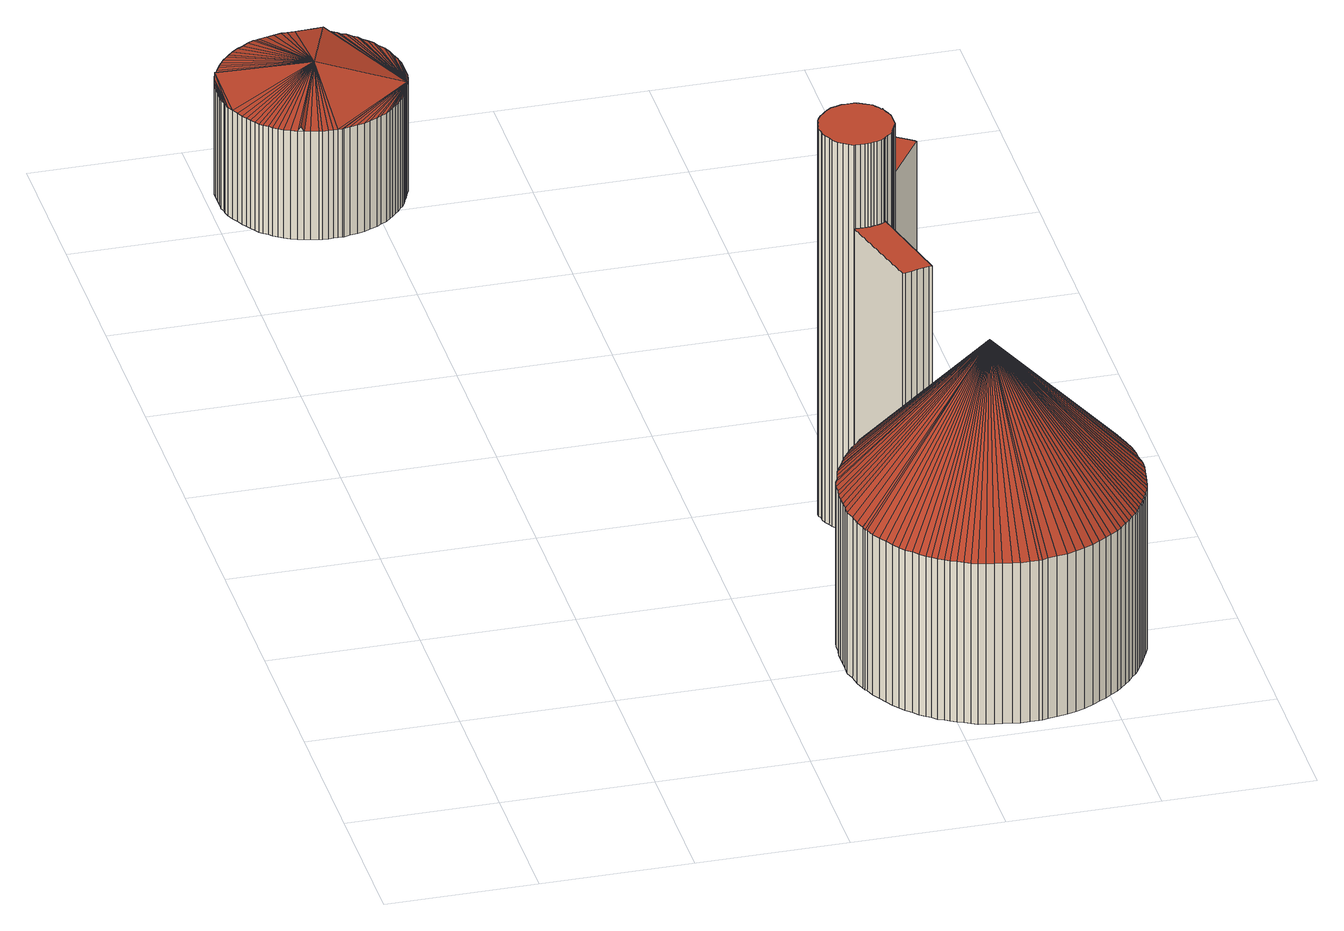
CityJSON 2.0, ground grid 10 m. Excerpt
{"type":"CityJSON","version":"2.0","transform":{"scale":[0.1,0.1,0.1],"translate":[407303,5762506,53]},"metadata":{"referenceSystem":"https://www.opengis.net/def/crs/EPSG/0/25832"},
"CityObjects":{
"building1":{"type":"Building","attributes":{"Gemeindeschluessel":"05515000","Geometrietyp2DReferenz":"3000","function":"31001_2500","roofType":"5000","measuredHeight":9.47},"geometry":[{"type":"Solid","lod":"2","boundaries":[[[[0,1,2,3]],[[4,5,1,0]],[[6,7,5,4]],[[8,9,7,6]],[[10,11,9,8]],[[12,13,11,10]],[[14,15,13,12]],[[16,17,15,14]],[[18,19,17,16]],[[20,21,19,18]],[[22,23,21,20]],[[24,25,23,22]],[[26,27,25,24]],[[28,29,27,26]],[[30,31,29,28]],[[32,33,31,30]],[[34,35,33,32]],[[36,37,35,34]],[[38,39,37,36]],[[40,41,39,38]],[[42,43,41,40]],[[44,45,43,42]],[[46,47,45,44]],[[48,49,47,46]],[[50,51,49,48]],[[52,53,51,50]],[[54,55,53,52]],[[56,57,55,54]],[[58,59,57,56]],[[60,61,59,58]],[[62,63,61,60]],[[64,65,63,62]],[[66,67,65,64]],[[68,69,67,66]],[[70,71,69,68]],[[72,73,71,70]],[[74,75,73,72]],[[76,77,75,74]],[[78,79,77,76]],[[80,81,79,78]],[[82,83,81,80]],[[84,85,83,82]],[[86,87,85,84]],[[88,89,87,86]],[[90,91,89,88]],[[92,93,91,90]],[[94,95,93,92]],[[96,97,95,94]],[[98,99,97,96]],[[100,101,99,98]],[[102,103,101,100]],[[104,105,103,102]],[[106,107,105,104]],[[108,109,107,106]],[[110,111,109,108]],[[112,113,111,110]],[[114,115,113,112]],[[116,117,115,114]],[[118,119,117,116]],[[120,121,119,118]],[[122,123,121,120]],[[124,125,123,122]],[[126,127,125,124]],[[128,129,127,126]],[[130,131,129,128]],[[132,133,131,130]],[[134,135,133,132]],[[136,137,135,134]],[[138,139,137,136]],[[140,141,139,138]],[[142,143,141,140]],[[144,145,143,142]],[[146,147,145,144]],[[148,149,147,146]],[[150,151,149,148]],[[152,153,151,150]],[[154,155,153,152]],[[156,157,155,154]],[[158,159,157,156]],[[160,161,159,158]],[[162,163,161,160]],[[164,165,163,162]],[[166,167,165,164]],[[168,169,167,166]],[[170,171,169,168]],[[172,173,171,170]],[[174,175,173,172]],[[176,177,175,174]],[[178,179,177,176]],[[180,181,179,178]],[[182,183,181,180]],[[184,185,183,182]],[[186,187,185,184]],[[188,189,187,186]],[[190,191,189,188]],[[192,193,191,190]],[[3,2,193,192]],[[194,64,62]],[[194,62,60]],[[194,60,58]],[[194,58,56]],[[195,194,56]],[[195,56,54]],[[195,54,52]],[[195,52,50]],[[195,50,48]],[[195,48,46]],[[195,46,44]],[[195,44,42]],[[195,42,40]],[[195,40,38]],[[195,38,36]],[[195,36,34]],[[195,34,32]],[[195,32,30]],[[195,30,28]],[[195,28,26]],[[195,26,24]],[[195,24,22]],[[195,22,20]],[[195,20,18]],[[195,18,16]],[[16,196,195]],[[102,100,98]],[[104,102,98]],[[104,98,96]],[[106,104,96]],[[106,96,94]],[[108,106,94]],[[108,94,92]],[[110,108,92]],[[197,110,92]],[[197,92,90]],[[197,90,88]],[[197,88,86]],[[197,86,84]],[[197,84,82]],[[197,82,80]],[[197,80,78]],[[197,78,76]],[[197,76,74]],[[197,74,72]],[[197,72,70]],[[197,70,68]],[[197,68,66]],[[197,66,194]],[[194,195,197]],[[114,112,197]],[[116,114,197]],[[118,116,197]],[[120,118,197]],[[122,120,197]],[[124,122,197]],[[126,124,197]],[[128,126,197]],[[130,128,197]],[[132,130,197]],[[134,132,197]],[[136,134,197]],[[138,136,197]],[[140,138,197]],[[142,140,197]],[[144,142,197]],[[146,144,197]],[[148,146,197]],[[148,197,195]],[[150,148,195]],[[152,150,195]],[[154,152,195]],[[156,154,195]],[[158,156,195]],[[160,158,195]],[[195,198,160]],[[162,198,195]],[[164,162,195]],[[166,164,195]],[[168,166,195]],[[170,168,195]],[[172,170,195]],[[174,172,195]],[[176,174,195]],[[178,176,195]],[[180,178,195]],[[182,180,195]],[[184,182,195]],[[186,184,195]],[[188,186,195]],[[188,195,196]],[[190,188,196]],[[190,196,14]],[[192,190,14]],[[192,14,12]],[[3,192,12]],[[3,12,10]],[[0,3,10]],[[0,10,8]],[[4,0,8]],[[8,6,4]],[[110,197,112]],[[14,196,16]],[[64,194,66]],[[160,198,162]],[[1,5,7,9,11,13,15,17,19,21,23,25,27,29,31,33,35,37,39,41,43,45,47,49,51,53,55,57,59,61,63,65,67,69,71,73,75,77,79,81,83,85,87,89,91,93,95,97,99,101,103,105,107,109,111,113,115,117,119,121,123,125,127,129,131,133,135,137,139,141,143,145,147,149,151,153,155,157,159,161,163,165,167,169,171,173,175,177,179,181,183,185,187,189,191,193,2]]]],"semantics":{"surfaces":[{"type":"WallSurface"},{"type":"RoofSurface"},{"type":"GroundSurface"}],"values":[[0,0,0,0,0,0,0,0,0,0,0,0,0,0,0,0,0,0,0,0,0,0,0,0,0,0,0,0,0,0,0,0,0,0,0,0,0,0,0,0,0,0,0,0,0,0,0,0,0,0,0,0,0,0,0,0,0,0,0,0,0,0,0,0,0,0,0,0,0,0,0,0,0,0,0,0,0,0,0,0,0,0,0,0,0,0,0,0,0,0,0,0,0,0,0,0,0,1,1,1,1,1,1,1,1,1,1,1,1,1,1,1,1,1,1,1,1,1,1,1,1,1,1,1,1,1,1,1,1,1,1,1,1,1,1,1,1,1,1,1,1,1,1,1,1,1,1,1,1,1,1,1,1,1,1,1,1,1,1,1,1,1,1,1,1,1,1,1,1,1,1,1,1,1,1,1,1,1,1,1,1,1,1,1,1,1,1,1,1,1,1,1,1,1,1,1,1,1,0,0,0,0,2]]}}]},
"building2":{"type":"Building","attributes":{"Gemeindeschluessel":"05515000","Geometrietyp2DReferenz":"3000","function":"31001_2600","roofType":"4000","measuredHeight":22.11},"geometry":[{"type":"Solid","lod":"2","boundaries":[[[[199,200,201,202]],[[203,204,200,199]],[[205,206,204,203]],[[207,208,206,205]],[[209,210,208,207]],[[211,212,210,209]],[[213,214,212,211]],[[215,216,214,213]],[[217,218,216,215]],[[219,220,218,217]],[[221,222,220,219]],[[223,224,222,221]],[[225,226,224,223]],[[227,228,226,225]],[[229,230,228,227]],[[231,232,230,229]],[[233,234,232,231]],[[235,236,234,233]],[[237,238,236,235]],[[239,240,238,237]],[[241,242,240,239]],[[243,244,242,241]],[[245,246,244,243]],[[247,248,246,245]],[[249,250,248,247]],[[251,252,250,249]],[[253,254,252,251]],[[255,256,254,253]],[[257,258,256,255]],[[259,260,258,257]],[[261,262,260,259]],[[263,264,262,261]],[[265,266,264,263]],[[267,268,266,265]],[[269,270,268,267]],[[271,272,270,269]],[[273,274,272,271]],[[275,276,274,273]],[[277,278,276,275]],[[279,280,278,277]],[[281,282,280,279]],[[283,284,282,281]],[[285,286,284,283]],[[287,288,286,285]],[[289,290,288,287]],[[291,292,290,289]],[[293,294,292,291]],[[295,296,294,293]],[[297,298,296,295]],[[299,300,298,297]],[[301,302,300,299]],[[303,304,302,301]],[[305,306,304,303]],[[307,308,306,305]],[[309,310,308,307]],[[311,312,310,309]],[[313,314,312,311]],[[315,316,314,313]],[[317,318,316,315]],[[319,320,318,317]],[[321,322,320,319]],[[323,324,322,321]],[[325,326,324,323]],[[327,328,326,325]],[[329,330,328,327]],[[331,332,330,329]],[[333,334,332,331]],[[335,336,334,333]],[[337,338,336,335]],[[339,340,338,337]],[[341,342,340,339]],[[343,344,342,341]],[[345,346,344,343]],[[347,348,346,345]],[[349,350,348,347]],[[351,352,350,349]],[[353,354,352,351]],[[355,356,354,353]],[[357,358,356,355]],[[359,360,358,357]],[[361,362,360,359]],[[363,364,362,361]],[[365,366,364,363]],[[367,368,366,365]],[[369,370,368,367]],[[371,372,370,369]],[[373,374,372,371]],[[375,376,374,373]],[[377,378,376,375]],[[379,380,378,377]],[[381,382,380,379]],[[383,384,382,381]],[[385,386,384,383]],[[387,388,386,385]],[[389,390,388,387]],[[391,392,390,389]],[[393,394,392,391]],[[395,396,394,393]],[[397,398,396,395]],[[399,400,398,397]],[[401,402,400,399]],[[403,404,402,401]],[[405,406,404,403]],[[407,408,406,405]],[[409,410,408,407]],[[411,412,410,409]],[[413,414,412,411]],[[415,416,414,413]],[[417,418,416,415]],[[419,420,418,417]],[[421,422,420,419]],[[423,424,422,421]],[[425,426,424,423]],[[427,428,426,425]],[[429,430,428,427]],[[431,432,430,429]],[[433,434,432,431]],[[435,436,434,433]],[[437,438,436,435]],[[439,440,438,437]],[[441,442,440,439]],[[202,201,442,441]],[[202,443,199]],[[199,443,203]],[[203,443,205]],[[205,443,207]],[[207,443,209]],[[209,443,211]],[[211,443,213]],[[213,443,215]],[[215,443,217]],[[217,443,219]],[[219,443,221]],[[221,443,223]],[[223,443,225]],[[225,443,227]],[[227,443,229]],[[229,443,231]],[[231,443,233]],[[233,443,235]],[[235,443,237]],[[237,443,239]],[[239,443,241]],[[241,443,243]],[[243,443,245]],[[245,443,247]],[[247,443,249]],[[249,443,251]],[[251,443,253]],[[253,443,255]],[[255,443,257]],[[257,443,259]],[[259,443,261]],[[261,443,263]],[[263,443,265]],[[265,443,267]],[[267,443,269]],[[269,443,271]],[[271,443,273]],[[273,443,275]],[[275,443,277]],[[277,443,279]],[[279,443,281]],[[281,443,283]],[[283,443,285]],[[285,443,287]],[[287,443,289]],[[289,443,291]],[[291,443,293]],[[293,443,295]],[[295,443,297]],[[297,443,299]],[[299,443,301]],[[301,443,303]],[[303,443,305]],[[305,443,307]],[[307,443,309]],[[309,443,311]],[[311,443,313]],[[313,443,315]],[[315,443,317]],[[317,443,319]],[[319,443,321]],[[321,443,323]],[[323,443,325]],[[325,443,327]],[[327,443,329]],[[329,443,331]],[[331,443,333]],[[333,443,335]],[[335,443,337]],[[337,443,339]],[[339,443,341]],[[341,443,343]],[[343,443,345]],[[345,443,347]],[[347,443,349]],[[349,443,351]],[[351,443,353]],[[353,443,355]],[[355,443,357]],[[357,443,359]],[[359,443,361]],[[361,443,363]],[[363,443,365]],[[365,443,367]],[[367,443,369]],[[369,443,371]],[[371,443,373]],[[373,443,375]],[[375,443,377]],[[377,443,379]],[[379,443,381]],[[381,443,383]],[[383,443,385]],[[385,443,387]],[[387,443,389]],[[389,443,391]],[[391,443,393]],[[393,443,395]],[[395,443,397]],[[397,443,399]],[[399,443,401]],[[401,443,403]],[[403,443,405]],[[405,443,407]],[[407,443,409]],[[409,443,411]],[[411,443,413]],[[413,443,415]],[[415,443,417]],[[417,443,419]],[[419,443,421]],[[421,443,423]],[[423,443,425]],[[425,443,427]],[[427,443,429]],[[429,443,431]],[[431,443,433]],[[433,443,435]],[[435,443,437]],[[437,443,439]],[[439,443,441]],[[441,443,202]],[[200,204,206,208,210,212,214,216,218,220,222,224,226,228,230,232,234,236,238,240,242,244,246,248,250,252,254,256,258,260,262,264,266,268,270,272,274,276,278,280,282,284,286,288,290,292,294,296,298,300,302,304,306,308,310,312,314,316,318,320,322,324,326,328,330,332,334,336,338,340,342,344,346,348,350,352,354,356,358,360,362,364,366,368,370,372,374,376,378,380,382,384,386,388,390,392,394,396,398,400,402,404,406,408,410,412,414,416,418,420,422,424,426,428,430,432,434,436,438,440,442,201]]]],"semantics":{"surfaces":[{"type":"WallSurface"},{"type":"RoofSurface"},{"type":"GroundSurface"}],"values":[[0,0,0,0,0,0,0,0,0,0,0,0,0,0,0,0,0,0,0,0,0,0,0,0,0,0,0,0,0,0,0,0,0,0,0,0,0,0,0,0,0,0,0,0,0,0,0,0,0,0,0,0,0,0,0,0,0,0,0,0,0,0,0,0,0,0,0,0,0,0,0,0,0,0,0,0,0,0,0,0,0,0,0,0,0,0,0,0,0,0,0,0,0,0,0,0,0,0,0,0,0,0,0,0,0,0,0,0,0,0,0,0,0,0,0,0,0,0,0,0,0,0,1,1,1,1,1,1,1,1,1,1,1,1,1,1,1,1,1,1,1,1,1,1,1,1,1,1,1,1,1,1,1,1,1,1,1,1,1,1,1,1,1,1,1,1,1,1,1,1,1,1,1,1,1,1,1,1,1,1,1,1,1,1,1,1,1,1,1,1,1,1,1,1,1,1,1,1,1,1,1,1,1,1,1,1,1,1,1,1,1,1,1,1,1,1,1,1,1,1,1,1,1,1,1,1,1,1,1,1,1,1,1,1,1,1,1,1,1,1,1,1,1,1,2]]}}]},
"building3":{"type":"Building","attributes":{"Gemeindeschluessel":"05515000","Geometrietyp2DReferenz":"3000","function":"31001_2600","roofType":"1000","measuredHeight":22.02},"geometry":[{"type":"Solid","lod":"2","boundaries":[[[[444,445,446,447]],[[448,449,445,444]],[[450,451,449,448]],[[452,453,451,450]],[[454,455,453,452]],[[456,457,455,454]],[[458,459,457,456]],[[460,461,459,458]],[[462,463,461,460]],[[464,465,463,462]],[[466,467,465,464]],[[468,469,467,466]],[[470,471,469,468]],[[472,473,471,470]],[[474,475,473,472]],[[476,477,475,474]],[[478,479,477,476]],[[447,446,479,478]],[[476,474,472,470,468,466,464,462,460,458,456,454,452,450,448,444,447,478]],[[445,449,451,453,455,457,459,461,463,465,467,469,471,473,475,477,479,446]]]],"semantics":{"surfaces":[{"type":"WallSurface"},{"type":"RoofSurface"},{"type":"GroundSurface"}],"values":[[0,0,0,0,0,0,0,0,0,0,0,0,0,0,0,0,0,0,1,2]]}}]},
"building4":{"type":"Building","attributes":{"Gemeindeschluessel":"05515000","Geometrietyp2DReferenz":"3000","function":"31001_2600","roofType":"1000","measuredHeight":28.14},"geometry":[{"type":"Solid","lod":"2","boundaries":[[[[480,481,482,483]],[[484,485,481,480]],[[486,487,485,484]],[[488,489,487,486]],[[490,491,489,488]],[[492,493,491,490]],[[494,495,493,492]],[[496,497,495,494]],[[498,499,497,496]],[[500,501,499,498]],[[502,503,501,500]],[[504,505,503,502]],[[506,507,505,504]],[[508,509,507,506]],[[510,511,509,508]],[[512,513,511,510]],[[514,515,513,512]],[[516,517,515,514]],[[518,519,517,516]],[[520,521,519,518]],[[522,523,521,520]],[[524,525,523,522]],[[526,527,525,524]],[[528,529,527,526]],[[530,531,529,528]],[[532,533,531,530]],[[534,535,533,532]],[[536,537,535,534]],[[538,539,537,536]],[[540,541,539,538]],[[542,543,541,540]],[[544,545,543,542]],[[546,547,545,544]],[[548,549,547,546]],[[550,551,549,548]],[[552,553,551,550]],[[554,555,553,552]],[[556,557,555,554]],[[558,559,557,556]],[[560,561,559,558]],[[562,563,561,560]],[[564,565,563,562]],[[566,567,565,564]],[[568,569,567,566]],[[570,571,569,568]],[[572,573,571,570]],[[574,575,573,572]],[[576,577,575,574]],[[578,579,577,576]],[[580,581,579,578]],[[582,583,581,580]],[[584,585,583,582]],[[586,587,585,584]],[[588,589,587,586]],[[590,591,589,588]],[[592,593,591,590]],[[594,595,593,592]],[[483,482,595,594]],[[592,590,588,586,584,582,580,578,576,574,572,570,568,566,564,562,560,558,556,554,552,550,548,546,544,542,540,538,536,534,532,530,528,526,524,522,520,518,516,514,512,510,508,506,504,502,500,498,496,494,492,490,488,486,484,480,483,594]],[[481,485,487,489,491,493,495,497,499,501,503,505,507,509,511,513,515,517,519,521,523,525,527,529,531,533,535,537,539,541,543,545,547,549,551,553,555,557,559,561,563,565,567,569,571,573,575,577,579,581,583,585,587,589,591,593,595,482]]]],"semantics":{"surfaces":[{"type":"WallSurface"},{"type":"RoofSurface"},{"type":"GroundSurface"}],"values":[[0,0,0,0,0,0,0,0,0,0,0,0,0,0,0,0,0,0,0,0,0,0,0,0,0,0,0,0,0,0,0,0,0,0,0,0,0,0,0,0,0,0,0,0,0,0,0,0,0,0,0,0,0,0,0,0,0,0,1,2]]}}]},
"building5":{"type":"Building","attributes":{"Geometrietyp2DReferenz":"3000","Gemeindeschluessel":"05515000","function":"31001_2600","roofType":"1000","measuredHeight":22.07},"geometry":[{"type":"Solid","lod":"2","boundaries":[[[[596,597,598,599]],[[600,601,597,596]],[[602,603,601,600]],[[604,605,603,602]],[[606,607,605,604]],[[608,609,607,606]],[[610,611,609,608]],[[612,613,611,610]],[[614,615,613,612]],[[616,617,615,614]],[[618,619,617,616]],[[620,621,619,618]],[[622,623,621,620]],[[624,625,623,622]],[[626,627,625,624]],[[628,629,627,626]],[[599,598,629,628]],[[626,624,622,620,618,616,614,612,610,608,606,604,602,600,596,599,628]],[[597,601,603,605,607,609,611,613,615,617,619,621,623,625,627,629,598]]]],"semantics":{"surfaces":[{"type":"WallSurface"},{"type":"RoofSurface"},{"type":"GroundSurface"}],"values":[[0,0,0,0,0,0,0,0,0,0,0,0,0,0,0,0,0,1,2]]}}]}
},
"vertices":[
[7,729,88],[7,729,9],[8,727,9],[8,727,88],[7,734,88],[7,734,9],[7,738,88],[7,738,9],[7,743,88],[7,743,9],[7,747,88],[7,747,9],[8,751,88],[8,751,9],[9,755,88],[9,755,9],[10,758,88],[10,758,9],[12,762,88],[12,762,9],[13,765,88],[13,765,9],[15,768,88],[15,768,9],[16,770,88],[16,770,9],[18,773,88],[18,773,9],[20,776,88],[20,776,9],[23,779,88],[23,779,9],[25,781,88],[25,781,9],[28,784,88],[28,784,9],[32,787,88],[32,787,9],[36,789,88],[36,789,9],[40,792,88],[40,792,9],[44,794,88],[44,794,9],[46,794,88],[46,794,9],[48,795,88],[48,795,9],[53,796,88],[53,796,9],[58,797,88],[58,797,9],[63,798,88],[63,798,9],[67,798,88],[67,798,9],[72,798,88],[72,798,9],[76,797,88],[76,797,9],[80,797,88],[80,797,9],[84,796,88],[84,796,9],[87,794,88],[87,794,9],[91,793,88],[91,793,9],[94,792,88],[94,792,9],[97,790,88],[97,790,9],[99,788,88],[99,788,9],[102,787,88],[102,787,9],[105,784,88],[105,784,9],[108,782,88],[108,782,9],[110,779,88],[110,779,9],[113,776,88],[113,776,9],[116,773,88],[116,773,9],[118,769,88],[118,769,9],[121,765,88],[121,765,9],[123,760,88],[123,760,9],[124,756,88],[124,756,9],[126,750,88],[126,750,9],[126,749,88],[126,749,9],[127,745,88],[127,745,9],[127,739,88],[127,739,9],[127,735,88],[127,735,9],[127,730,88],[127,730,9],[126,725,88],[126,725,9],[125,721,88],[125,721,9],[123,717,88],[123,717,9],[122,714,88],[122,714,9],[120,710,88],[120,710,9],[119,707,88],[119,707,9],[117,704,88],[117,704,9],[115,702,88],[115,702,9],[113,699,88],[113,699,9],[111,697,88],[111,697,9],[108,694,88],[108,694,9],[106,692,88],[106,692,9],[103,689,88],[103,689,9],[99,687,88],[99,687,9],[96,685,88],[96,685,9],[91,683,88],[91,683,9],[87,681,88],[87,681,9],[82,680,88],[82,680,9],[77,679,88],[77,679,9],[73,678,88],[73,678,9],[72,678,88],[72,678,9],[69,678,88],[69,678,9],[66,678,88],[66,678,9],[63,678,88],[63,678,9],[59,678,88],[59,678,9],[57,679,88],[57,679,9],[52,680,88],[52,680,9],[48,681,88],[48,681,9],[44,682,88],[44,682,9],[40,684,88],[40,684,9],[36,686,88],[36,686,9],[33,688,88],[33,688,9],[30,690,88],[30,690,9],[28,692,88],[28,692,9],[25,694,88],[25,694,9],[23,696,88],[23,696,9],[21,699,88],[21,699,9],[19,702,88],[19,702,9],[17,705,88],[17,705,9],[15,708,88],[15,708,9],[13,712,88],[13,712,9],[11,716,88],[11,716,9],[9,720,88],[9,720,9],[8,724,88],[8,724,9],[89,794,91],[68,735,104],[10,758,91],[123,716,92],[46,681,92],
[249,75,131],[249,75,14],[251,69,14],[251,69,131],[248,82,131],[248,82,14],[246,88,131],[246,88,14],[246,94,131],[246,94,14],[246,99,131],[246,99,14],[246,105,131],[246,105,14],[246,110,131],[246,110,14],[247,115,131],[247,115,14],[247,120,131],[247,120,14],[248,125,131],[248,125,14],[250,129,131],[250,129,14],[251,133,131],[251,133,14],[252,137,131],[252,137,14],[254,141,131],[254,141,14],[256,144,131],[256,144,14],[258,148,131],[258,148,14],[260,152,131],[260,152,14],[262,155,131],[262,155,14],[265,159,131],[265,159,14],[268,163,131],[268,163,14],[272,167,131],[272,167,14],[275,171,131],[275,171,14],[279,174,131],[279,174,14],[284,178,131],[284,178,14],[289,181,131],[289,181,14],[294,185,131],[294,185,14],[299,188,131],[299,188,14],[305,190,131],[305,190,14],[308,192,131],[308,192,14],[310,192,131],[310,192,14],[314,193,131],[314,193,14],[318,194,131],[318,194,14],[322,195,131],[322,195,14],[326,196,131],[326,196,14],[328,196,131],[328,196,14],[332,196,131],[332,196,14],[338,197,131],[338,197,14],[344,197,131],[344,197,14],[350,197,131],[350,197,14],[355,196,131],[355,196,14],[360,195,131],[360,195,14],[365,194,131],[365,194,14],[370,193,131],[370,193,14],[375,191,131],[375,191,14],[379,190,131],[379,190,14],[383,188,131],[383,188,14],[387,186,131],[387,186,14],[390,184,131],[390,184,14],[393,182,131],[393,182,14],[397,180,131],[397,180,14],[400,177,131],[400,177,14],[404,175,131],[404,175,14],[408,171,131],[408,171,14],[411,168,131],[411,168,14],[415,164,131],[415,164,14],[418,160,131],[418,160,14],[421,156,131],[421,156,14],[424,151,131],[424,151,14],[427,146,131],[427,146,14],[430,140,131],[430,140,14],[432,137,131],[432,137,14],[433,133,131],[433,133,14],[435,127,131],[435,127,14],[437,120,131],[437,120,14],[438,114,131],[438,114,14],[438,108,131],[438,108,14],[439,101,131],[439,101,14],[439,95,131],[439,95,14],[438,90,131],[438,90,14],[437,84,131],[437,84,14],[436,79,131],[436,79,14],[435,74,131],[435,74,14],[434,70,131],[434,70,14],[432,65,131],[432,65,14],[430,61,131],[430,61,14],[428,57,131],[428,57,14],[426,53,131],[426,53,14],[424,50,131],[424,50,14],[422,46,131],[422,46,14],[420,43,131],[420,43,14],[417,40,131],[417,40,14],[414,36,131],[414,36,14],[411,33,131],[411,33,14],[407,29,131],[407,29,14],[404,26,131],[404,26,14],[399,23,131],[399,23,14],[395,20,131],[395,20,14],[390,17,131],[390,17,14],[385,14,131],[385,14,14],[379,11,131],[379,11,14],[373,9,131],[373,9,14],[367,7,131],[367,7,14],[360,6,131],[360,6,14],[354,5,131],[354,5,14],[350,4,131],[350,4,14],[348,4,131],[348,4,14],[342,4,131],[342,4,14],[336,4,131],[336,4,14],[331,5,131],[331,5,14],[325,6,131],[325,6,14],[320,7,131],[320,7,14],[315,8,131],[315,8,14],[310,9,131],[310,9,14],[306,11,131],[306,11,14],[302,13,131],[302,13,14],[298,15,131],[298,15,14],[294,17,131],[294,17,14],[291,19,131],[291,19,14],[287,21,131],[287,21,14],[284,24,131],[284,24,14],[281,26,131],[281,26,14],[277,29,131],[277,29,14],[274,33,131],[274,33,14],[270,36,131],[270,36,14],[267,40,131],[267,40,14],[264,44,131],[264,44,14],[261,49,131],[261,49,14],[258,54,131],[258,54,14],[255,59,131],[255,59,14],[253,65,131],[253,65,14],[252,66,131],[252,66,14],[341,102,235],
[318,194,235],[318,194,15],[322,195,15],[322,195,235],[314,193,235],[314,193,15],[310,192,235],[310,192,15],[308,192,235],[308,192,15],[292,251,235],[292,251,15],[293,251,235],[293,251,15],[296,251,235],[296,251,15],[299,251,235],[299,251,15],[301,251,235],[301,251,15],[303,251,235],[303,251,15],[305,252,235],[305,252,15],[307,252,235],[307,252,15],[310,253,235],[310,253,15],[312,254,235],[312,254,15],[313,255,235],[313,255,15],[328,196,235],[328,196,15],[326,196,235],[326,196,15],
[322,268,296],[322,268,14],[323,270,14],[323,270,296],[321,266,296],[321,266,14],[320,264,296],[320,264,14],[319,262,296],[319,262,14],[318,259,296],[318,259,14],[315,257,296],[315,257,14],[313,255,296],[313,255,14],[312,254,296],[312,254,14],[310,253,296],[310,253,14],[307,252,296],[307,252,14],[305,252,296],[305,252,14],[303,251,296],[303,251,14],[301,251,296],[301,251,14],[299,251,296],[299,251,14],[296,251,296],[296,251,14],[293,251,296],[293,251,14],[292,251,296],[292,251,14],[289,253,296],[289,253,14],[286,255,296],[286,255,14],[283,257,296],[283,257,14],[280,260,296],[280,260,14],[279,263,296],[279,263,14],[277,266,296],[277,266,14],[276,269,296],[276,269,14],[276,272,296],[276,272,14],[275,274,296],[275,274,14],[275,277,296],[275,277,14],[276,279,296],[276,279,14],[276,281,296],[276,281,14],[277,283,296],[277,283,14],[277,285,296],[277,285,14],[278,287,296],[278,287,14],[280,290,296],[280,290,14],[282,292,296],[282,292,14],[284,294,296],[284,294,14],[286,296,296],[286,296,14],[289,298,296],[289,298,14],[293,299,296],[293,299,14],[296,300,296],[296,300,14],[300,300,296],[300,300,14],[304,300,296],[304,300,14],[307,299,296],[307,299,14],[309,298,296],[309,298,14],[311,297,296],[311,297,14],[313,296,296],[313,296,14],[315,295,296],[315,295,14],[316,293,296],[316,293,14],[318,291,296],[318,291,14],[319,289,296],[319,289,14],[320,289,296],[320,289,14],[320,288,296],[320,288,14],[321,285,296],[321,285,14],[322,283,296],[322,283,14],[323,280,296],[323,280,14],[323,277,296],[323,277,14],[323,275,296],[323,275,14],[323,272,296],[323,272,14],
[318,291,236],[318,291,15],[319,289,15],[319,289,236],[316,293,236],[316,293,15],[315,295,236],[315,295,15],[313,296,236],[313,296,15],[311,297,236],[311,297,15],[309,298,236],[309,298,15],[307,299,236],[307,299,15],[304,300,236],[304,300,15],[339,353,236],[339,353,15],[341,352,236],[341,352,15],[344,349,236],[344,349,15],[347,347,236],[347,347,15],[350,345,236],[350,345,15],[354,342,236],[354,342,15],[355,341,236],[355,341,15],[320,289,236],[320,289,15]
]}
